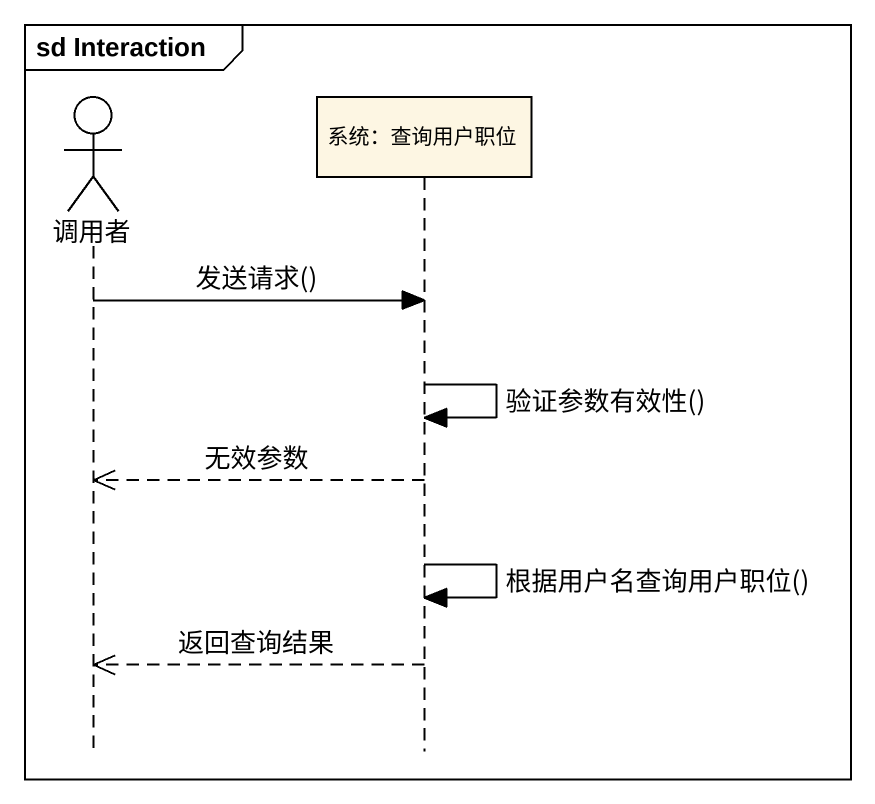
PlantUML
@startuml
mainframe sd Interaction
hide footbox
actor 调用者
participant "系统：查询用户职位" as 系统_查询用户职位

调用者 -> 系统_查询用户职位 : 发送请求()
系统_查询用户职位 -> 系统_查询用户职位 : 验证参数有效性()
系统_查询用户职位 -->> 调用者 : 无效参数
系统_查询用户职位 -> 系统_查询用户职位 : 根据用户名查询用户职位()
系统_查询用户职位 -->> 调用者 : 返回查询结果
@enduml
